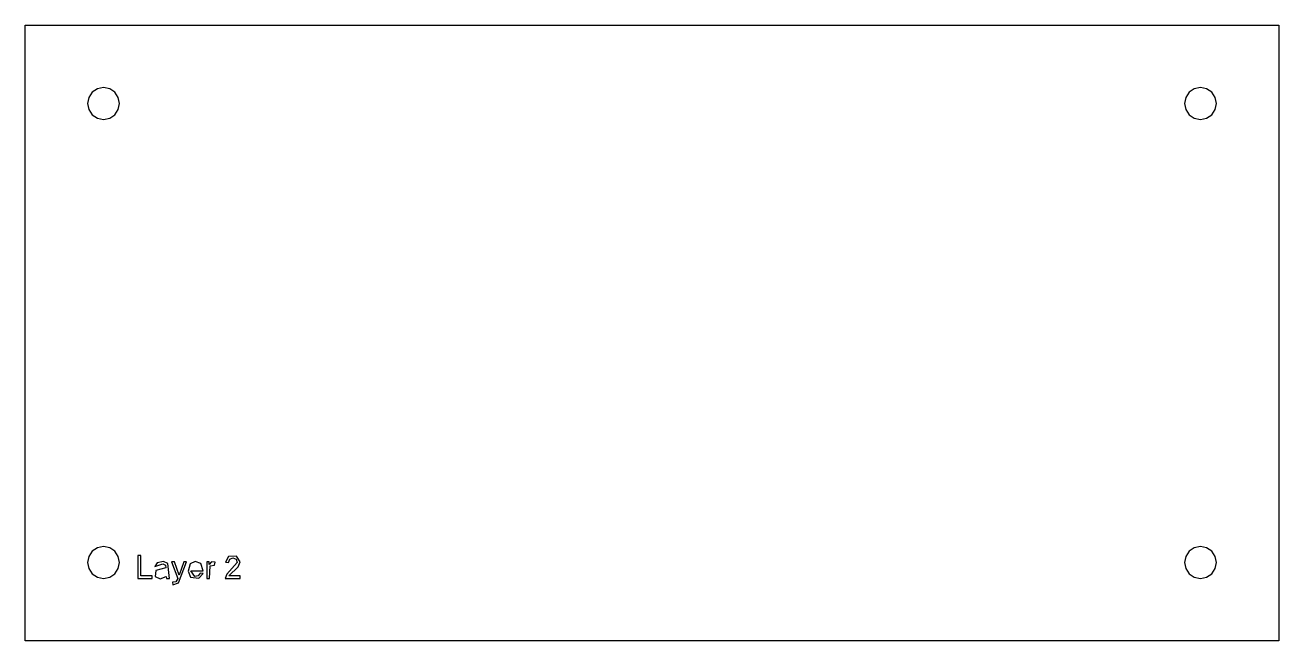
# Model space of a CAD drawing. Header units: metres. Extents: x 222 to 418, y 502 to 598.
import ezdxf

# ---------------------------------------------------------------- set-up
doc = ezdxf.new("R2010")
doc.units = ezdxf.units.M

msp = doc.modelspace()

# ---------------------------------------------------------------- linework, layer by layer
for points in [[(418.31, 501.69), (221.69, 501.69), (221.69, 598.31), (418.31, 598.31), (418.31, 501.69)], [(236.5, 586), (236.31, 586.96), (235.77, 587.77), (234.96, 588.31), (234, 588.5), (233.04, 588.31), (232.23, 587.77), (231.69, 586.96), (231.5, 586), (231.69, 585.04), (232.23, 584.23), (233.04, 583.69), (234, 583.5), (234.96, 583.69), (235.77, 584.23), (236.31, 585.04), (236.5, 586)], [(408.5, 586), (408.31, 586.96), (407.77, 587.77), (406.96, 588.31), (406, 588.5), (405.04, 588.31), (404.23, 587.77), (403.69, 586.96), (403.5, 586), (403.69, 585.04), (404.23, 584.23), (405.04, 583.69), (406, 583.5), (406.96, 583.69), (407.77, 584.23), (408.31, 585.04), (408.5, 586)], [(236.5, 514), (236.31, 514.96), (235.77, 515.77), (234.96, 516.31), (234, 516.5), (233.04, 516.31), (232.23, 515.77), (231.69, 514.96), (231.5, 514), (231.69, 513.04), (232.23, 512.23), (233.04, 511.69), (234, 511.5), (234.96, 511.69), (235.77, 512.23), (236.31, 513.04), (236.5, 514)], [(408.5, 514), (408.31, 514.96), (407.77, 515.77), (406.96, 516.31), (406, 516.5), (405.04, 516.31), (404.23, 515.77), (403.69, 514.96), (403.5, 514), (403.69, 513.04), (404.23, 512.23), (405.04, 511.69), (406, 511.5), (406.96, 511.69), (407.77, 512.23), (408.31, 513.04), (408.5, 514)], [(239.37, 511.5), (241.6, 511.5), (241.6, 511.92), (239.84, 511.92), (239.84, 515.08), (239.37, 515.08), (239.37, 511.5)], [(243.8, 511.82), (243.89, 511.5), (244.35, 511.5), (244.09, 513.83), (243.39, 514.14), (242.39, 513.95), (242.04, 513.35), (243.27, 513.78), (243.69, 513.59), (243.77, 513.15), (242.22, 512.74), (242.07, 511.79), (242.9, 511.44), (243.8, 511.82)], [(244.87, 510.5), (245.76, 510.83), (247.02, 514.09), (246.58, 514.09), (245.84, 511.99), (245.12, 514.09), (244.64, 514.09), (245.63, 511.5), (245.34, 510.95), (244.82, 510.91), (244.87, 510.5)], [(249.17, 512.34), (248.82, 511.88), (248.3, 511.82), (247.7, 512.68), (249.63, 512.68), (249.24, 513.86), (248.35, 514.15), (247.58, 513.79), (247.25, 512.65), (247.65, 511.72), (248.96, 511.52), (249.62, 512.28), (249.17, 512.34)], [(250.17, 511.5), (250.61, 511.5), (250.71, 513.46), (251.42, 513.6), (251.48, 514.06), (250.95, 514.12), (250.56, 513.7), (250.56, 514.09), (250.17, 514.09), (250.17, 511.5)], [(255.41, 511.92), (253.66, 511.92), (255.11, 513.33), (255.41, 514.1), (254.83, 514.99), (253.61, 514.92), (253.13, 514.06), (253.58, 514.01), (253.78, 514.54), (254.28, 514.73), (254.81, 514.51), (254.95, 514.01), (253.31, 512.19), (253.05, 511.5), (255.41, 511.5), (255.41, 511.92)]]:
    msp.add_lwpolyline(points)

doc.saveas('drawing.dxf')
